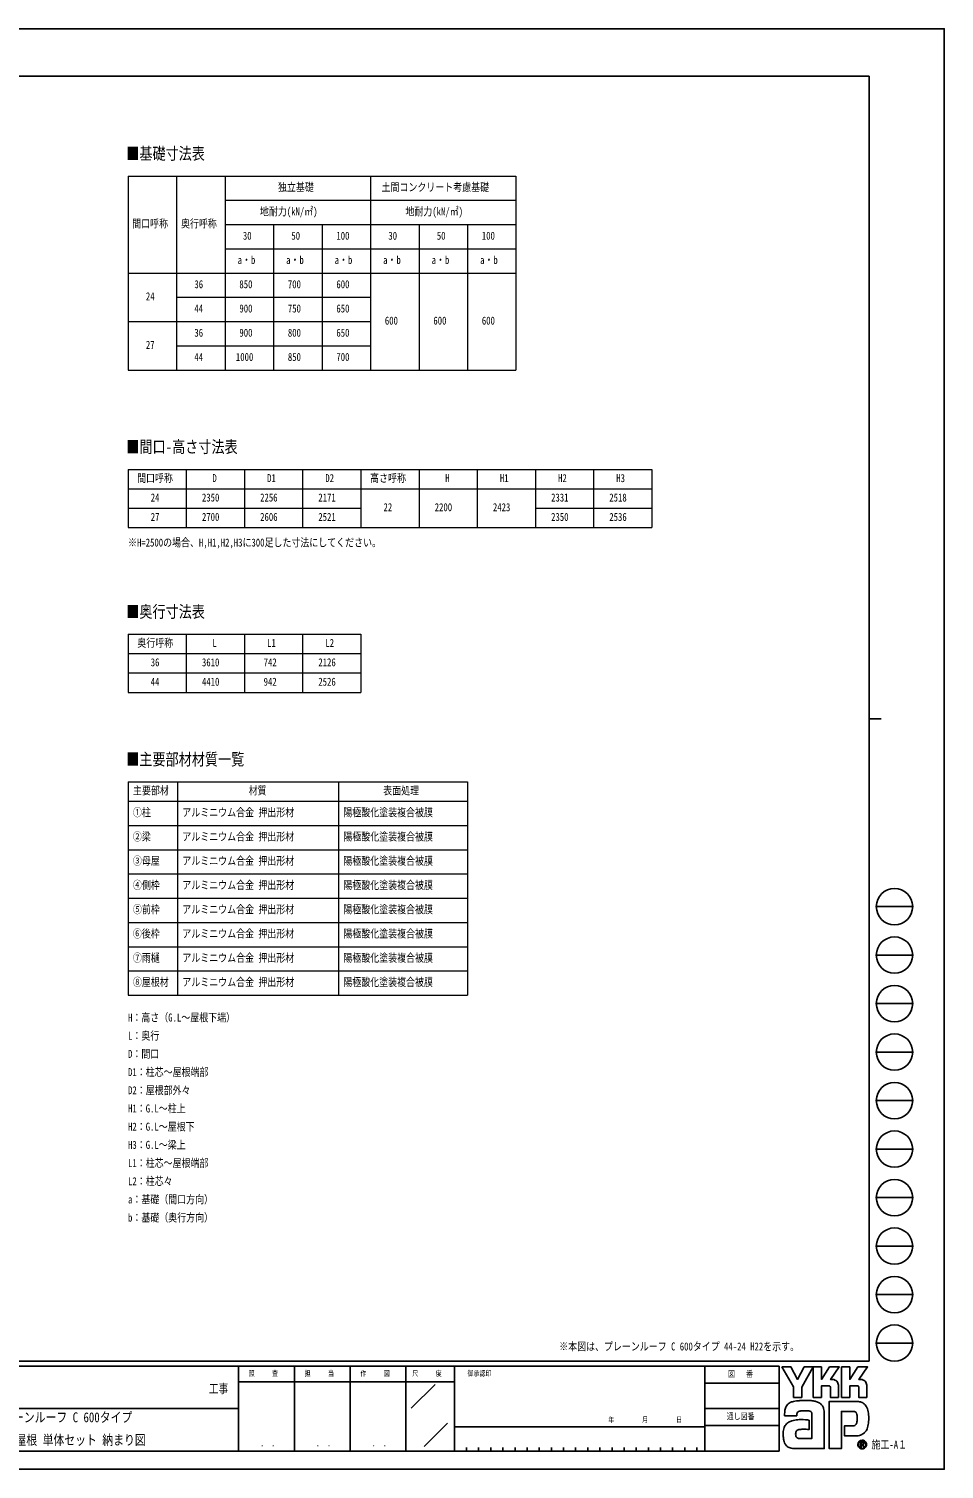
# Model space of a CAD drawing. Units: millimetres, scale not verified. Extents: x -10512 to 10512, y -7425 to 7425.
# Drawn here: x 1074 to 10512, y -7425 to 7425 of the extents above; entities that cross this region are included whole.
import ezdxf
from ezdxf.enums import TextEntityAlignment as Align

# ---------------------------------------------------------------- set-up
doc = ezdxf.new("R2010")
doc.units = ezdxf.units.MM
doc.header["$LTSCALE"] = 30
doc.layers.add('0-1_TABLE1', color=7, linetype='Continuous', lineweight=18)
doc.layers.add('0-2_USER1', color=3, linetype='Continuous')
doc.layers.add('0-6_YKK_ZWAK', color=7, linetype='Continuous')
doc.styles.add('ＭＳ ゴシック', font='')
doc.styles.get('ＭＳ ゴシック').set_extended_font_data('MS Gothic')

msp = doc.modelspace()

# ---------------------------------------------------------------- linework, layer by layer
at = {"layer": '0-1_TABLE1'}
for p, q in [((2097.5, 5907), (6097.5, 5907)), ((2097.5, 5907), (2097.5, 3907)), ((2597.5, 5907), (2597.5, 3907)), ((3097.5, 5907), (3097.5, 3907)), ((4597.5, 5907), (4597.5, 3907)), ((3097.5, 5657), (6097.5, 5657)), ((3097.5, 5407), (6097.5, 5407)), ((3597.5, 5407), (3597.5, 3907)), ((4097.5, 5407), (4097.5, 3907)), ((5097.5, 5407), (5097.5, 3907)), ((5597.5, 5407), (5597.5, 3907)), ((3097.5, 5157), (6097.5, 5157)), ((2097.5, 4907), (6097.5, 4907)), ((2597.5, 4657), (4597.5, 4657)), ((2097.5, 4407), (4597.5, 4407)), ((2597.5, 4157), (4597.5, 4157)), ((2097.5, 2883), (7497.5, 2883)), ((2097.5, 2883), (2097.5, 2283)), ((2697.5, 2883), (2697.5, 2283)), ((3297.5, 2883), (3297.5, 2283)), ((3897.5, 2883), (3897.5, 2283)), ((4497.5, 2883), (4497.5, 2283)), ((5097.5, 2883), (5097.5, 2283)), ((5697.5, 2883), (5697.5, 2283)), ((6297.5, 2883), (6297.5, 2283)), ((6897.5, 2883), (6897.5, 2283)), ((7497.5, 2883), (7497.5, 2283)), ((2097.5, 2683), (7497.5, 2683)), ((2097.5, 2483), (4497.5, 2483)), ((6297.5, 2483), (7497.5, 2483)), ((2097.5, 2283), (7497.5, 2283)), ((2097.5, 1184), (4497.5, 1184)), ((2097.5, 1184), (2097.5, 584)), ((2697.5, 1184), (2697.5, 584)), ((3297.5, 1184), (3297.5, 584)), ((3897.5, 1184), (3897.5, 584)), ((4497.5, 1184), (4497.5, 584)), ((2097.5, 984), (4497.5, 984)), ((2097.5, 784), (4497.5, 784)), ((2097.5, 584), (4497.5, 584)), ((2097.5, -338), (5597.5, -338)), ((2097.5, -338), (2097.5, -2538)), ((2607.5, -338), (2607.5, -2538)), ((4267.5, -338), (4267.5, -2538)), ((5597.5, -338), (5597.5, -2538)), ((2097.5, -538), (5597.5, -538)), ((2097.5, -788), (5597.5, -788)), ((2097.5, -1038), (5597.5, -1038)), ((2097.5, -1288), (5597.5, -1288)), ((2097.5, -1538), (5597.5, -1538)), ((2097.5, -1788), (5597.5, -1788)), ((2097.5, -2038), (5597.5, -2038)), ((2097.5, -2288), (5597.5, -2288)), ((2097.5, -2538), (5597.5, -2538))]:
    msp.add_line(p, q, dxfattribs=at)
for points in [[(6097.5, 5907), (6097.5, 5407), (6097.5, 3907)], [(2097.5, 3907), (2597.5, 3907), (3097.5, 3907), (6097.5, 3907)]]:
    msp.add_lwpolyline(points, dxfattribs=at)
at = {"layer": '0-6_YKK_ZWAK'}
for p, q in [((9737.55, 6937.5), (-9762.45, 6937.5)), ((9737.55, 6937.5), (9737.55, -6312.5)), ((9737.55, 312.5), (9862.55, 312.5)), ((9812.55, -1625), (10187.55, -1625)), ((9812.55, -2125), (10187.55, -2125)), ((9812.55, -2625), (10187.55, -2625)), ((9812.55, -3125), (10187.55, -3125)), ((9812.55, -3625), (10187.55, -3625)), ((9812.55, -4125), (10187.55, -4125)), ((9812.55, -4625), (10187.55, -4625)), ((9812.55, -5125), (10187.55, -5125)), ((9812.55, -5625), (10187.55, -5625)), ((9812.55, -6125), (10187.55, -6125)), ((9737.55, -6312.5), (-9762.45, -6312.5)), ((3237.55, -6362.5), (-12.45, -6362.5)), ((3812.55, -6362.5), (3812.55, -7237.5)), ((4387.55, -6362.5), (4387.55, -7237.5)), ((4962.55, -6362.5), (4962.55, -7237.5)), ((5462.55, -6362.5), (4962.55, -6362.5)), ((8043.8, -6362.5), (5462.55, -6362.5)), ((5462.55, -6362.5), (5462.55, -7237.5)), ((8043.8, -6362.5), (8043.8, -7237.5)), ((8812.55, -6362.5), (8043.8, -6362.5)), ((8812.55, -6362.5), (8812.55, -7237.5)), ((4962.55, -6525), (3237.55, -6525)), ((4962.55, -6525), (5462.55, -6525)), ((5017.76, -6795.73), (5262.59, -6550.9)), ((8043.8, -6537.5), (8812.55, -6537.5)), ((-12.45, -6800), (3237.55, -6800)), ((8043.8, -6800), (8812.55, -6800)), ((5151.68, -7189.97), (5392.23, -6949.42)), ((8812.55, -6975), (8043.8, -6975)), ((5462.55, -6987.5), (8043.8, -6987.5)), ((-12.45, -7237.5), (3237.55, -7237.5)), ((3237.55, -7237.5), (4962.55, -7237.5)), ((4962.55, -7237.5), (5462.55, -7237.5)), ((5462.55, -7237.5), (8043.8, -7237.5)), ((5587.55, -7200), (5587.55, -7237.5)), ((5712.55, -7200), (5712.55, -7237.5)), ((5837.55, -7200), (5837.55, -7237.5)), ((5962.55, -7200), (5962.55, -7237.5)), ((6087.55, -7200), (6087.55, -7237.5)), ((6212.55, -7200), (6212.55, -7237.5)), ((6337.55, -7200), (6337.55, -7237.5)), ((6462.55, -7200), (6462.55, -7237.5)), ((6587.55, -7200), (6587.55, -7237.5)), ((6712.55, -7200), (6712.55, -7237.5)), ((6837.55, -7200), (6837.55, -7237.5)), ((6962.55, -7200), (6962.55, -7237.5)), ((7087.55, -7200), (7087.55, -7237.5)), ((7212.55, -7200), (7212.55, -7237.5)), ((7337.55, -7200), (7337.55, -7237.5)), ((7462.55, -7200), (7462.55, -7237.5)), ((7587.55, -7200), (7587.55, -7237.5)), ((7712.55, -7200), (7712.55, -7237.5)), ((7837.55, -7200), (7837.55, -7237.5)), ((7962.55, -7200), (7962.55, -7237.5)), ((8043.8, -7237.5), (8812.55, -7237.5)), ((9666.68, -7209.95), (9666.68, -7209.95)), ((9697.91, -7139.3), (9697.91, -7139.3))]:
    msp.add_line(p, q, dxfattribs=at)
for points in [[(-10512.5, -7425), (10512.5, -7425), (10512.5, 7425), (-10512.5, 7425)], [(8840.05, -6370), (8932.08, -6370), (9001.18, -6500.25), (9070.1, -6370), (9162.19, -6370), (9044.18, -6579.98), (9044.18, -6685.33), (8960.24, -6685.33), (8960.24, -6577.14)]]:
    msp.add_lwpolyline(points, close=True, dxfattribs=at)
for points in [[(4962.55, -6362.5), (3237.55, -6362.5), (3237.55, -7237.5)], [(9326.37, -6566.52), (9246.92, -6566.52), (9246.92, -6685.24), (9162.29, -6685.24), (9162.29, -6370), (9246.92, -6370), (9246.92, -6498.96), (9330.17, -6370), (9429.6, -6370), (9340.4, -6500.53), (9343.56, -6500.53), (9347.05, -6500.53), (9350.63, -6500.53), (9354.08, -6500.53), (9357.16, -6500.53), (9359.65, -6500.53), (9361.31, -6500.53), (9361.92, -6500.53)], [(9618.78, -6566.52), (9539.42, -6566.52), (9539.42, -6685.33), (9454.74, -6685.33), (9454.74, -6370), (9539.42, -6370), (9539.42, -6498.96), (9622.58, -6370), (9722.01, -6370), (9632.81, -6500.53), (9636, -6500.53), (9639.51, -6500.53), (9643.09, -6500.53), (9646.53, -6500.53), (9649.6, -6500.53), (9652.08, -6500.53), (9653.73, -6500.53), (9654.33, -6500.53)], [(9386.26, -6505.53), (9396.37, -6511.31), (9404.93, -6518.83), (9411.81, -6527.8), (9416.89, -6537.87), (9420.03, -6548.74), (9421.1, -6560.09), (9421.1, -6685.55), (9338.53, -6685.55), (9338.53, -6578.52)], [(9678.7, -6505.53), (9688.84, -6511.31), (9697.44, -6518.83), (9704.35, -6527.8), (9709.46, -6537.87), (9712.62, -6548.74), (9713.7, -6560.09), (9713.7, -6685.33), (9630.93, -6685.33), (9630.93, -6578.52)], [(9011.99, -6830.78), (9006.18, -6834.05), (9001.65, -6838.04), (8998.22, -6842.71), (8995.73, -6847.99), (8994.01, -6853.83), (8992.9, -6860.17), (8992.23, -6866.97), (8991.82, -6874.17), (8866.86, -6874.47), (8867.23, -6857.38), (8867.92, -6838.18)], [(9269.27, -6797.91), (9272.82, -6812.25), (9274.83, -6827.61), (9275.46, -6843.97), (9275.46, -7212.5), (8973.88, -7212.5)], [(9059.87, -6913.82), (9083.52, -6915.38), (9102.11, -6917.46), (9114.28, -6919.42), (9118.63, -6920.58), (9118.63, -7016.18), (9104.81, -7014.72), (9089.64, -7013.9), (9074.12, -7013.58), (9059.22, -7013.63), (9045.92, -7013.91), (9035.21, -7014.27), (9028.06, -7014.59), (9025.46, -7014.73), (9014.66, -7016.71), (9005.34, -7019.8), (8997.51, -7024.03), (8991.17, -7029.42), (8986.32, -7035.99), (8982.96, -7043.76), (8981.09, -7052.75), (8980.71, -7062.98), (8981.91, -7074.22), (8984.29, -7083.52), (8987.73, -7091.04), (8992.07, -7096.97), (8997.15, -7101.49), (9002.83, -7104.76), (9008.97, -7106.98), (9015.4, -7108.31), (9148.16, -7108.31), (9148.16, -6862.68), (9148.19, -6857.81), (9147.94, -6853.05), (9147.32, -6848.47), (9146.25, -6844.12), (9144.66, -6840.06), (9142.46, -6836.37), (9139.59, -6833.1), (9135.97, -6830.31)], [(9135.97, -6830.31), (9128.18, -6827.25), (9115.73, -6824.67), (9099.85, -6822.75), (9081.77, -6821.74), (9062.71, -6821.82), (9043.91, -6823.21)], [(9572.17, -6828.77), (9452.98, -6828.77), (9452.98, -7212.5), (9328.08, -7212.5), (9328.08, -6726.98), (9618.38, -6726.98)], [(9696.78, -6761.28), (9704.93, -6771.56), (9711.03, -6781.52), (9715.29, -6790.54)], [(9686.41, -7052.43), (9674.87, -7061.39), (9662.86, -7068.44), (9650.46, -7073.7), (9637.75, -7077.3), (9624.84, -7079.36), (9611.8, -7080.02), (9483.4, -7080.02), (9483.4, -6979.16), (9555.8, -6979.16), (9569.15, -6978.97), (9580.89, -6977.83), (9590.97, -6974.88)], [(9614.57, -6902.49), (9614.41, -6886.58), (9613.65, -6872.24), (9611.86, -6859.66), (9608.59, -6848.98)], [(9686.52, -7156.49), (9686.45, -7155.03), (9686.27, -7153.62), (9685.97, -7152.26), (9685.55, -7150.97), (9685.01, -7149.75), (9684.35, -7148.59), (9683.58, -7147.52), (9682.7, -7146.53), (9681.54, -7145.51), (9680.26, -7144.62), (9678.85, -7143.86), (9677.33, -7143.23), (9675.7, -7142.74), (9673.96, -7142.39), (9672.12, -7142.18), (9670.19, -7142.11), (9651.25, -7142.11), (9651.25, -7197.85), (9656.97, -7197.85), (9656.97, -7147.79), (9670.19, -7147.79), (9671.56, -7147.84), (9672.84, -7147.97), (9674.04, -7148.19), (9675.16, -7148.5), (9676.18, -7148.89), (9677.11, -7149.36), (9677.94, -7149.92), (9678.66, -7150.56)], [(9680.9, -7156.49), (9680.55, -7159.17), (9679.59, -7161.28), (9678.15, -7162.89), (9676.37, -7164.06), (9674.36, -7164.86), (9672.26, -7165.35), (9670.21, -7165.6), (9668.32, -7165.67), (9663.36, -7165.67), (9665.86, -7169.92), (9682.23, -7198.04), (9688.78, -7198.04), (9673, -7170.98), (9674.48, -7170.68), (9675.89, -7170.31), (9677.23, -7169.86), (9678.49, -7169.33), (9679.67, -7168.72), (9680.77, -7168.04), (9681.78, -7167.28), (9682.7, -7166.44)]]:
    msp.add_lwpolyline(points, dxfattribs=at)
for centre in [(10000.05, -1625), (10000.05, -2125), (10000.05, -2625), (10000.05, -3125), (10000.05, -3625), (10000.05, -4125), (10000.05, -4625), (10000.05, -5125), (10000.05, -5625), (10000.05, -6125)]:
    msp.add_circle(centre, 187.5, dxfattribs=at)
for centre, radius, start, end in [((9362.04, -6562.97), 62.44, 78.26798, 90.11215), ((9362.93, -6558.43), 57.81, 66.19963, 78.22058), ((9654.45, -6563.08), 62.55, 78.27851, 90.10826), ((9655.31, -6558.7), 58.09, 66.2483, 78.23226), ((9326.81, -6578.23), 11.72, 358.57817, 92.1683), ((9619.27, -6578.18), 11.67, 358.29941, 92.43455), ((9094.51, -6851.15), 226.96, 171.55622, 176.72493), ((9017.6, -6839.67), 149.2, 163.48385, 171.57982), ((8979.01, -6828.22), 108.95, 152.2125, 163.4865), ((8962.34, -6819.6), 90.18, 138.03852, 152.12015), ((8962.33, -6820.02), 90.45, 122.60463, 137.83438), ((8974.29, -6839.36), 113.2, 108.37421, 122.42809), ((8993.23, -6906.73), 183.13, 100.93159, 107.35499), ((9055.13, -7207.04), 489.75, 97.86054, 101.37938), ((9084.19, -7408.95), 693.73, 94.90201, 97.9576), ((9044.98, -6909.07), 84.96, 102.4979, 112.84632), ((9086.17, -7425.11), 710, 91.6169, 94.94971), ((9061.41, -6979.98), 157.75, 96.37207, 102.75341), ((9083.42, -7310.15), 595.01, 87.51794, 91.66439), ((9091.15, -7144.44), 429.12, 81.92631, 87.59083), ((9113.97, -6988.08), 271.1, 73.67137, 82.05943), ((9147.82, -6874.79), 152.88, 60.60528, 73.9085), ((9161.67, -6847.16), 122.01, 52.17347, 59.90542), ((9174.06, -6831.12), 101.74, 43.55042, 52.14561), ((9180.89, -6824.52), 92.24, 34.48659, 43.50182), ((9180.94, -6824.38), 92.12, 25.58915, 34.43128), ((9172.74, -6828.22), 101.17, 17.43089, 25.54591), ((9572.85, -6890.03), 61.26, 77.94572, 90.63794), ((9578.18, -6865.04), 35.72, 60.20991, 77.92418), ((9613.64, -6860.53), 133.64, 78.73198, 87.96551), ((9617.56, -6840.49), 113.22, 69.03034, 78.69541), ((9621.21, -6830.75), 102.82, 59.39484, 68.9885), ((9622.9, -6827.78), 99.4, 50.3012, 59.3616), ((9622.28, -6828.48), 100.33, 42.05209, 50.28551), ((9572.73, -6857.03), 157.3, 14.76267, 25.00486), ((9476.25, -6883.32), 257.3, 7.9139, 14.95041), ((8962.32, -7031.67), 106.37, 142.04688, 153.80771), ((8958.69, -7029.07), 101.91, 130.60221, 141.94427), ((8964.69, -7036.28), 111.29, 120.60724, 130.53081), ((8976.54, -7056.43), 134.67, 112.58838, 120.58162), ((8992.48, -7094.75), 176.17, 106.61303, 112.59024), ((9017.56, -7179.03), 264.11, 99.87193, 106.59825), ((9031.61, -7258.18), 344.49, 94.78469, 99.91711), ((9038.45, -7336.93), 423.53, 90.80099, 94.81812), ((9039.49, -7395.56), 482.18, 87.57779, 90.82714), ((9579.3, -6948.57), 28.78, 293.91672, 314.09376), ((9581.63, -6858.55), 28.37, 39.8078, 59.75378), ((9575.37, -6945.11), 34, 314.78099, 333.92928), ((9576.78, -6862.26), 34.47, 22.65544, 39.38165), ((9550.12, -6932.85), 62.07, 334.00676, 347.34989), ((9481.24, -6916.9), 132.77, 347.14308, 355.40008), ((9330.51, -6903.94), 284.06, 355.2339, 0.29193), ((9422.87, -6911.98), 311.04, 347.15166, 352.97565), ((9379.89, -6897.34), 354.67, 2.54376, 8.01251), ((9340.42, -6901.25), 394.19, 352.8937, 357.82206), ((9324.66, -6900.24), 409.98, 357.76419, 2.60674), ((9095.33, -7058.72), 243.22, 174.55588, 182.47272), ((9231.24, -7056.58), 379.12, 181.90948, 187.89042), ((9022.45, -7051.74), 170.01, 164.97537, 174.56739), ((9071.73, -7079.01), 218.04, 187.80471, 196.36971), ((8981.14, -7040.72), 127.26, 153.89178, 164.94341), ((9666.75, -7170.47), 44.1, 90.09157, 179.92363), ((9666.75, -7170.39), 44.02, 44.93442, 90.08536), ((9603.07, -6958.47), 125.59, 311.57033, 318.66243), ((9588.53, -6945.72), 144.93, 318.67367, 325.29112), ((9625.9, -6973.56), 98.37, 326.23251, 339.61931), ((9533.51, -6937.79), 197.44, 339.22498, 347.31457), ((8987.51, -7103.89), 130.22, 196.3102, 208.20993), ((8950.84, -7123.41), 88.68, 208.29777, 223.35561), ((8942.57, -7130.69), 77.67, 223.64205, 239.63663), ((8949.43, -7118.2), 91.91, 239.8785, 253.65355), ((8962, -7075.02), 136.89, 253.69102, 263.74909), ((8972.65, -6980.24), 232.26, 263.68487, 270.30455), ((9666.49, -7170.52), 43.83, 179.86065, 225.14399), ((9666.48, -7170.33), 39.22, 134.8007, 180.12175), ((9666.32, -7170.58), 39.06, 179.75513, 225.29722), ((9666.7, -7170.53), 43.98, 224.94536, 269.98445), ((9666.59, -7170.11), 39.14, 89.86602, 135.149), ((9666.61, -7170.94), 39.01, 224.62822, 270.10973), ((9666.76, -7170.41), 39.44, 45.03108, 90.11509), ((9666.62, -7170.35), 39.6, 270.09072, 359.90926), ((9666.69, -7170.31), 44.2, 269.98802, 314.93777), ((9672.52, -7156.26), 8.38, 358.3894, 42.86139), ((9672.69, -7156.89), 13.84, 316.37674, 1.6565), ((9666.79, -7170.42), 39.43, 0.00643, 45.07115), ((9667.1, -7170.25), 43.68, 359.78949, 45.13288), ((9666.99, -7170.6), 43.78, 314.92572, 0.23508)]:
    msp.add_arc(centre, radius, start, end, dxfattribs=at)

# ---------------------------------------------------------------- texts
at = {"layer": '0-1_TABLE1', "style": 'ＭＳ ゴシック', "width": 0.8}
for s, p in [('独立基礎', (3643.5, 5725.75)), ('土間コンクリート考慮基礎', (4711.5, 5725.75)), ('地耐力(kN/㎡)', (3457.5, 5475.75)), ('地耐力(kN/㎡)', (4957.5, 5475.75)), ('間口呼称', (2140.5, 5350.75)), ('奥行呼称', (2643.5, 5350.75)), ('30', (3281.5, 5225.75)), ('50', (3781.5, 5225.75)), ('100', (4245.5, 5225.75)), ('30', (4781.5, 5225.75)), ('50', (5281.5, 5225.75)), ('100', (5745.5, 5225.75)), ('a・b', (3227.5, 4975.75)), ('a・b', (3727.5, 4975.75)), ('a・b', (4227.5, 4975.75)), ('a・b', (4727.5, 4975.75)), ('a・b', (5227.5, 4975.75)), ('a・b', (5727.5, 4975.75)), ('36', (2781.5, 4725.75)), ('850', (3245.5, 4725.75)), ('700', (3745.5, 4725.75)), ('600', (4245.5, 4725.75)), ('24', (2281.5, 4600.75)), ('44', (2781.5, 4475.75)), ('900', (3245.5, 4475.75)), ('750', (3745.5, 4475.75)), ('650', (4245.5, 4475.75)), ('600', (4745.5, 4350.75)), ('600', (5245.5, 4350.75)), ('600', (5745.5, 4350.75)), ('36', (2781.5, 4225.75)), ('900', (3245.5, 4225.75)), ('800', (3745.5, 4225.75)), ('650', (4245.5, 4225.75)), ('27', (2281.5, 4100.75)), ('44', (2781.5, 3975.75)), ('1000', (3209.5, 3975.75)), ('850', (3745.5, 3975.75)), ('700', (4245.5, 3975.75)), ('間口呼称', (2190.5, 2726.75)), ('D', (2967.5, 2726.75)), ('D1', (3531.5, 2726.75)), ('D2', (4131.5, 2726.75)), ('高さ呼称', (4593.5, 2726.75)), ('H', (5367.5, 2726.75)), ('H1', (5931.5, 2726.75)), ('H2', (6531.5, 2726.75)), ('H3', (7131.5, 2726.75)), ('24', (2331.5, 2526.75)), ('2350', (2859.5, 2526.75)), ('2256', (3459.5, 2526.75)), ('2171', (4059.5, 2526.75)), ('22', (4731.5, 2426.75)), ('2200', (5259.5, 2426.75)), ('2423', (5859.5, 2426.75)), ('2331', (6459.5, 2526.75)), ('2518', (7059.5, 2526.75)), ('27', (2331.5, 2326.75)), ('2700', (2859.5, 2326.75)), ('2606', (3459.5, 2326.75)), ('2521', (4059.5, 2326.75)), ('2350', (6459.5, 2326.75)), ('2536', (7059.5, 2326.75)), ('奥行呼称', (2193.5, 1027.75)), ('L', (2967.5, 1027.75)), ('L1', (3531.5, 1027.75)), ('L2', (4131.5, 1027.75)), ('36', (2331.5, 827.75)), ('3610', (2859.5, 827.75)), ('742', (3495.5, 827.75)), ('2126', (4059.5, 827.75)), ('44', (2331.5, 627.75)), ('4410', (2859.5, 627.75)), ('942', (3495.5, 627.75)), ('2526', (4059.5, 627.75)), ('主要部材', (2148.5, -494.25)), ('材質', (3341.5, -494.25)), ('表面処理', (4728.5, -494.25)), ('①柱', (2147.5, -719.25)), ('アルミニウム合金 押出形材', (2657.5, -719.25)), ('陽極酸化塗装複合被膜', (4317.5, -719.25)), ('②梁', (2147.5, -969.25)), ('アルミニウム合金 押出形材', (2657.5, -969.25)), ('陽極酸化塗装複合被膜', (4317.5, -969.25)), ('③母屋', (2147.5, -1219.25)), ('アルミニウム合金 押出形材', (2657.5, -1219.25)), ('陽極酸化塗装複合被膜', (4317.5, -1219.25)), ('④側枠', (2147.5, -1469.25)), ('アルミニウム合金 押出形材', (2657.5, -1469.25)), ('陽極酸化塗装複合被膜', (4317.5, -1469.25)), ('⑤前枠', (2147.5, -1719.25)), ('アルミニウム合金 押出形材', (2657.5, -1719.25)), ('陽極酸化塗装複合被膜', (4317.5, -1719.25)), ('⑥後枠', (2147.5, -1969.25)), ('アルミニウム合金 押出形材', (2657.5, -1969.25)), ('陽極酸化塗装複合被膜', (4317.5, -1969.25)), ('⑦雨樋', (2147.5, -2219.25)), ('アルミニウム合金 押出形材', (2657.5, -2219.25)), ('陽極酸化塗装複合被膜', (4317.5, -2219.25)), ('⑧屋根材', (2147.5, -2469.25)), ('アルミニウム合金 押出形材', (2657.5, -2469.25)), ('陽極酸化塗装複合被膜', (4317.5, -2469.25))]:
    msp.add_text(s, height=82.48, dxfattribs=at).set_placement(p, align=Align.BOTTOM_LEFT)
at = {"layer": '0-2_USER1', "style": 'ＭＳ ゴシック', "width": 0.8}
for s, height, p in [('■基礎寸法表', 123.8, (2079.49, 6040.2)), ('■間口-高さ寸法表', 123.8, (2079.49, 3016.2)), ('※H=2500の場合、H,H1,H2,H3に300足した寸法にしてください。', 82.48, (2097.5, 2062.5)), ('■奥行寸法表', 123.8, (2079.49, 1317.2)), ('■主要部材材質一覧', 123.8, (2079.49, -204.8)), ('H：高さ（G.L～屋根下端）', 82.48, (2097.5, -2834.5)), ('L：奥行', 82.48, (2097.5, -3022)), ('D：間口', 82.48, (2097.5, -3209.5)), ('D1：柱芯～屋根端部', 82.48, (2097.5, -3397)), ('D2：屋根部外々', 82.48, (2097.5, -3584.5)), ('H1：G.L～柱上', 82.48, (2097.5, -3772)), ('H2：G.L～屋根下', 82.48, (2097.5, -3959.5)), ('H3：G.L～梁上', 82.48, (2097.5, -4147)), ('L1：柱芯～屋根端部', 82.48, (2097.5, -4334.5)), ('L2：柱芯々', 82.48, (2097.5, -4522)), ('a：基礎（間口方向）', 82.48, (2097.5, -4709.5)), ('b：基礎（奥行方向）', 82.48, (2097.5, -4897)), ('※本図は、プレーンルーフ C 600タイプ 44-24 H22を示す。', 82.48, (6542.94, -6225.73)), ('プレーンルーフ C 600タイプ', 102.6, (686.68, -6972.08)), ('アルミ屋根 単体セット 納まり図', 102.6, (600.82, -7205.42))]:
    msp.add_text(s, height=height, dxfattribs=at).set_placement(p, align=Align.BOTTOM_LEFT)
at = {"layer": '0-6_YKK_ZWAK', "style": 'ＭＳ ゴシック', "width": 0.8}
for s, height, p in [('照     査', 54.99, (3341.05, -6481.25)), ('担     当', 54.99, (3918.05, -6481.25)), ('作     図', 54.99, (4493.05, -6481.25)), ('尺     度', 54.99, (5028.55, -6481.25)), ('御承認印', 54.99, (5597.85, -6481.25)), ('図\u3000 番', 64.15, (8283.51, -6493.75)), ('工事', 91.64, (2930.83, -6668.66)), ('年        月        日', 54.99, (7049.77, -6958.04)), ('通し図番', 64.15, (8269.51, -6931.25)), ('施工-A１', 82.48, (9762.55, -7237.5)), ('． ．', 64.79, (3462.5, -7210.88)), ('． ．', 64.79, (4037.5, -7210.88)), ('． ．', 64.79, (4612.5, -7210.88))]:
    msp.add_text(s, height=height, dxfattribs=at).set_placement(p, align=Align.BOTTOM_LEFT)

doc.saveas('drawing.dxf')
